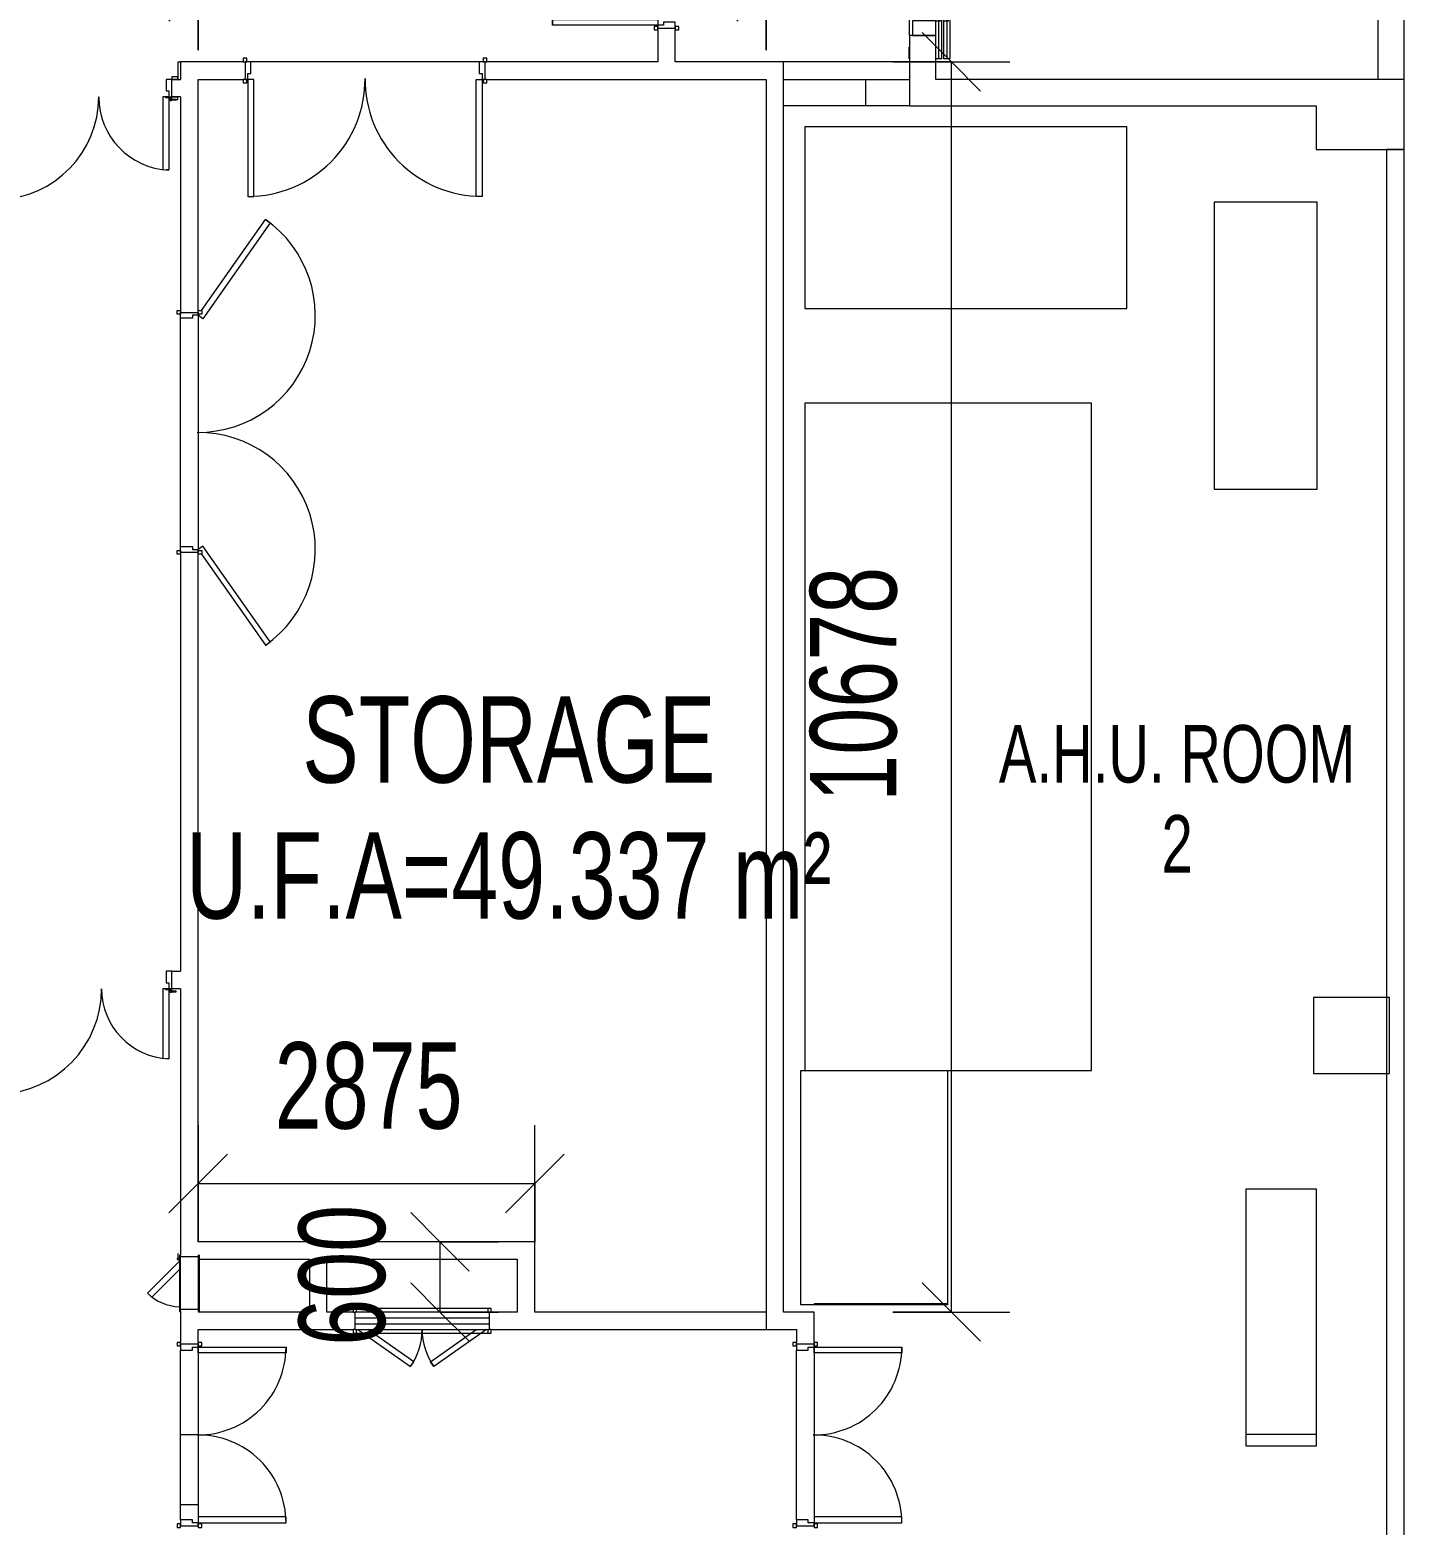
# Model space of a CAD drawing. Header units: millimetres. Extents: x 35540 to 832230, y -10956 to 416550.
# Drawn here: x 225748 to 237485, y 19259 to 32030 of the extents above; entities that cross this region are included whole.
import ezdxf

# ---------------------------------------------------------------- set-up
doc = ezdxf.new("R2010")
doc.units = ezdxf.units.MM
for name, color, linetype, lineweight in [('A-ANNO-DIMS', 211, 'Continuous', 5), ('A-ANNO-DIMS-500', 211, 'Continuous', 5), ('A-AREA-IDEN', 2, 'Continuous', 15), ('A-DOOR', 31, 'Continuous', 5), ('A-DOOR-FRAM', 31, 'Continuous', 15), ('A-FLOR', 192, 'Continuous', 5), ('A-WALL', 113, 'Continuous', 5), ('S-COLS', 52, 'Continuous', 5)]:
    doc.layers.add(name, color=color, linetype=linetype, lineweight=lineweight)
doc.styles.add('Arial', font='arial.ttf', dxfattribs={"width": 0.7, "height": 737.649701})
doc.styles.add('Arial_1', font='arial.ttf', dxfattribs={"width": 0.7, "height": 491.766467})
doc.dimstyles.new('Linear_-_1_5mm_Arial', dxfattribs={"dimscale": 304.8, "dimtxt": 750, "dimasz": 1.64042, "dimexe": 1.64042, "dimexo": 0.0625, "dimgap": 0.82021, "dimtad": 1, "dimdec": 0, "dimzin": 0, "dimdsep": 46, "dimtxsty": 'Arial', "dimblk1": 'OBLIQUE', "dimblk2": 'OBLIQUE', "dimsah": 1, "dimcen": 0.09, "dimadec": 0, "dimazin": 0, "dimtfac": 1, "dimtdec": 4, "dimtix": 1, "dimtmove": 0, "dimatfit": 3, "dimfxl": 1.64042, "dimfxlon": 1, "dimtvp": 1, "dimtolj": 1, "dimtzin": 0, "dimarcsym": 2})

# ---------------------------------------------------------------- blocks, each defined once
blk = doc.blocks.new('M_Double-Uneven - _M51_ 1500 x 2000-16861084-2_F U_F_A_')
at = {"layer": 'A-DOOR', "lineweight": 15}
for p, q in [((26, 75), (26, 950)), ((77, 950), (26, 950)), ((77, 75), (77, 950)), ((-1373, 698), (-1351, 698)), ((-1373, 75), (-1373, 698)), ((-1322, 75), (-1322, 698)), ((-1398, 76), (-1398, -75)), ((-1373, 24), (-1373, 76)), ((-1373, 75), (-1322, 75)), ((-1348, 24), (-1373, 24)), ((-1348, -75), (-1348, 24)), ((77, 75), (26, 75)), ((77, 24), (52, 24)), ((52, 24), (52, -75)), ((77, 76), (77, 24)), ((102, -75), (102, 76)), ((-1398, -75), (-1348, -75)), ((52, -75), (102, -75))]:
    blk.add_line(p, q, dxfattribs=at)
at = {"layer": 'A-DOOR'}
for p, q in [((-1398, 101), (-1436, 101)), ((-1436, 101), (-1436, 96)), ((-1436, 96), (-1398, 96)), ((-1398, 99), (-1398, 76)), ((-1398, 76), (-1345, 76)), ((-1383, 81), (-1383, 99)), ((-1345, 81), (-1383, 81)), ((-1345, 76), (-1345, 81)), ((49, 81), (49, 76)), ((87, 81), (49, 81)), ((49, 76), (102, 76)), ((87, 99), (87, 81)), ((139, 101), (102, 101)), ((102, 76), (102, 99)), ((102, 96), (139, 96)), ((139, 96), (139, 101))]:
    blk.add_line(p, q, dxfattribs=at)
for centre, radius, start, end in [((102, 75), 875, 91.6372, 180), ((-1398, 75), 625, 360, 87.7076), ((-1390, 99), 7.5, 0, 160.5288), ((-1390, 99), 7.5, 0, 180), ((-1390, 99), 2, 0, 180), ((94, 99), 7.5, 19.4712, 180), ((94, 99), 7.5, 360, 180), ((94, 99), 2, 360, 180)]:
    blk.add_arc(centre, radius, start, end, dxfattribs=at)
at = {"layer": 'A-DOOR-FRAM'}
for p, q in [((-1436, 96), (-1448, 96)), ((-1448, 96), (-1448, 76)), ((-1448, 76), (-1398, 76)), ((102, 76), (152, 76)), ((152, 96), (139, 96)), ((152, 76), (152, 96)), ((-1398, -76), (-1448, -76)), ((-1448, -76), (-1448, -96)), ((-1448, -96), (-1398, -96)), ((-1398, -96), (-1398, -76)), ((152, -76), (102, -76)), ((102, -76), (102, -96)), ((102, -96), (152, -96)), ((152, -96), (152, -76))]:
    blk.add_line(p, q, dxfattribs=at)
blk = doc.blocks.new('M_Double-Uneven with panel - _M51_ 2000 x 1500-14686130-2_F U_F_A_')
at = {"layer": 'A-DOOR', "lineweight": 15}
for p, q in [((26, 75), (26, 975)), ((77, 975), (26, 975)), ((77, 75), (77, 975)), ((-1373, 673), (-1352, 673)), ((-1373, 75), (-1373, 673)), ((-1322, 75), (-1322, 673)), ((-1398, 76), (-1398, -75)), ((-1373, 24), (-1373, 76)), ((-1373, 75), (-1322, 75)), ((-1348, 24), (-1373, 24)), ((-1348, -75), (-1348, 24)), ((77, 75), (26, 75)), ((77, 24), (52, 24)), ((52, 24), (52, -75)), ((77, 76), (77, 24)), ((102, -75), (102, 76)), ((-1398, -75), (-1348, -75)), ((52, -75), (102, -75))]:
    blk.add_line(p, q, dxfattribs=at)
at = {"layer": 'A-DOOR'}
for p, q in [((-1398, 101), (-1435, 101)), ((-1435, 101), (-1435, 96)), ((-1435, 96), (-1398, 96)), ((-1398, 99), (-1398, 76)), ((-1398, 76), (-1345, 76)), ((-1383, 81), (-1383, 99)), ((-1345, 81), (-1383, 81)), ((-1345, 76), (-1345, 81)), ((49, 81), (49, 76)), ((87, 81), (49, 81)), ((49, 76), (102, 76)), ((87, 99), (87, 81)), ((139, 101), (102, 101)), ((102, 76), (102, 99)), ((102, 96), (139, 96)), ((139, 96), (139, 101))]:
    blk.add_line(p, q, dxfattribs=at)
for centre, radius, start, end in [((102, 75), 900, 91.5918, 180), ((-1398, 75), 600, 360, 87.612), ((-1390, 99), 7.5, 0, 160.5288), ((-1390, 99), 7.5, 0, 180), ((-1390, 99), 2, 0, 180), ((94, 99), 7.5, 19.4712, 180), ((94, 99), 7.5, 360, 180), ((94, 99), 2, 360, 180)]:
    blk.add_arc(centre, radius, start, end, dxfattribs=at)
blk = doc.blocks.new('DLN-Double Door__X07_ - _M28_1500 x 2000 _WH_-14586925-2_F U_F_A_')
at = {"layer": 'A-DOOR'}
for p, q in [((-700, -75), (-750, -75)), ((-750, -75), (-750, -825)), ((-700, -825), (-700, -75)), ((700, -75), (750, -75)), ((700, -825), (700, -75)), ((750, -75), (750, -825)), ((-750, -825), (-700, -825)), ((750, -825), (700, -825))]:
    blk.add_line(p, q, dxfattribs=at)
for centre, start, end in [((-750, -75), 270, 0.5), ((750, -75), 179.5, 270)]:
    blk.add_arc(centre, 750, start, end, dxfattribs=at)
at = {"layer": 'A-DOOR-FRAM'}
for p, q in [((-760, 105), (-790, 105)), ((-790, 105), (-790, 75)), ((-790, 75), (-760, 75)), ((-725, 75), (-775, 75)), ((-775, 75), (-775, -75)), ((-760, 75), (-760, 105)), ((-725, -25), (-725, 75)), ((725, 75), (725, -25)), ((775, 75), (725, 75)), ((790, 105), (760, 105)), ((760, 105), (760, 75)), ((760, 75), (790, 75)), ((775, -75), (775, 75)), ((790, 75), (790, 105)), ((-760, -75), (-790, -75)), ((-790, -75), (-790, -105)), ((-790, -105), (-760, -105)), ((-775, -75), (-750, -75)), ((-760, -105), (-760, -75)), ((-750, -75), (-750, -25)), ((-750, -25), (-725, -25)), ((725, -25), (750, -25)), ((750, -25), (750, -75)), ((750, -75), (775, -75)), ((790, -75), (760, -75)), ((760, -75), (760, -105)), ((760, -105), (790, -105)), ((790, -105), (790, -75))]:
    blk.add_line(p, q, dxfattribs=at)
blk = doc.blocks.new('DLN-Double Door__X07_ - _M29_2000 x 2200 _WH_-14591846-2_F U_F_A_')
at = {"layer": 'A-DOOR'}
for p, q in [((-950, -75), (-1000, -75)), ((-1000, -75), (-1000, -1075)), ((-950, -1075), (-950, -75)), ((950, -75), (1000, -75)), ((950, -1075), (950, -75)), ((1000, -75), (1000, -1075)), ((-1000, -1075), (-950, -1075)), ((1000, -1075), (950, -1075))]:
    blk.add_line(p, q, dxfattribs=at)
for centre, start, end in [((-1000, -75), 270, 0.5), ((1000, -75), 179.5, 270)]:
    blk.add_arc(centre, 1000, start, end, dxfattribs=at)
at = {"layer": 'A-DOOR-FRAM'}
for p, q in [((-1010, 105), (-1040, 105)), ((-1040, 105), (-1040, 75)), ((-1040, 75), (-1010, 75)), ((-975, 75), (-1025, 75)), ((-1025, 75), (-1025, -75)), ((-1010, 75), (-1010, 105)), ((-975, -25), (-975, 75)), ((975, 75), (975, -25)), ((1025, 75), (975, 75)), ((1040, 105), (1010, 105)), ((1010, 105), (1010, 75)), ((1010, 75), (1040, 75)), ((1025, -75), (1025, 75)), ((1040, 75), (1040, 105)), ((-1010, -75), (-1040, -75)), ((-1040, -75), (-1040, -105)), ((-1040, -105), (-1010, -105)), ((-1025, -75), (-1000, -75)), ((-1010, -105), (-1010, -75)), ((-1000, -75), (-1000, -25)), ((-1000, -25), (-975, -25)), ((975, -25), (1000, -25)), ((1000, -25), (1000, -75)), ((1000, -75), (1025, -75)), ((1040, -75), (1010, -75)), ((1010, -75), (1010, -105)), ((1010, -105), (1040, -105)), ((1040, -105), (1040, -75))]:
    blk.add_line(p, q, dxfattribs=at)
blk = doc.blocks.new('DLN-Double Door__X07_ - _M27y_1500 x 2000 _WH_-16661459-2_F U_F_A_')
at = {"layer": 'A-DOOR'}
for p, q in [((-700, -75), (-750, -75)), ((-750, -75), (-750, -825)), ((-700, -825), (-700, -75)), ((700, -75), (750, -75)), ((700, -825), (700, -75)), ((750, -75), (750, -825)), ((-750, -825), (-700, -825)), ((750, -825), (700, -825))]:
    blk.add_line(p, q, dxfattribs=at)
for centre, start, end in [((-750, -75), 270, 0.5), ((750, -75), 179.5, 270)]:
    blk.add_arc(centre, 750, start, end, dxfattribs=at)
at = {"layer": 'A-DOOR-FRAM'}
for p, q in [((-760, 105), (-790, 105)), ((-790, 105), (-790, 75)), ((-790, 75), (-760, 75)), ((-725, 75), (-775, 75)), ((-775, 75), (-775, -75)), ((-760, 75), (-760, 105)), ((-725, -25), (-725, 75)), ((725, 75), (725, -25)), ((775, 75), (725, 75)), ((790, 105), (760, 105)), ((760, 105), (760, 75)), ((760, 75), (790, 75)), ((775, -75), (775, 75)), ((790, 75), (790, 105)), ((-760, -75), (-790, -75)), ((-790, -75), (-790, -105)), ((-790, -105), (-760, -105)), ((-775, -75), (-750, -75)), ((-760, -105), (-760, -75)), ((-750, -75), (-750, -25)), ((-750, -25), (-725, -25)), ((725, -25), (750, -25)), ((750, -25), (750, -75)), ((750, -75), (775, -75)), ((790, -75), (760, -75)), ((760, -75), (760, -105)), ((760, -105), (790, -105)), ((790, -105), (790, -75))]:
    blk.add_line(p, q, dxfattribs=at)
blk = doc.blocks.new('DLN-Lift Door - Lift Door - 1750 x 2800 _SO_ WH_-15175525-2_F U_F_A_')
at = {"layer": 'A-DOOR'}
for p, q in [((-1075, 114.5), (-975, 114.5)), ((-1075, 114.5), (-1075, 112.5)), ((-975, 112.5), (-975, 114.5)), ((-1075, -162.5), (-1075, -112.5)), ((-1075, -112.5), (0, -112.5)), ((-750, -112.5), (-750, -152.5)), ((-487.5, -112.5), (-487.5, -152.5)), ((0, -162.5), (0, -112.5)), ((0, -112.5), (1075, -112.5)), ((0, -112.5), (0, -162.5)), ((487.5, -112.5), (487.5, -152.5)), ((750, -112.5), (750, -152.5)), ((1075, -112.5), (1075, -162.5)), ((-1075, -137.5), (1075, -137.5)), ((0, -162.5), (-1075, -162.5)), ((-1075, -232.5), (-1075, -182.5)), ((-1075, -182.5), (-487.5, -182.5)), ((1075, -207.5), (-1075, -207.5)), ((0, -232.5), (-1075, -232.5)), ((-750, -152.5), (-740, -152.5)), ((-750, -182.5), (-750, -222.5)), ((-750, -222.5), (-740, -222.5)), ((-740, -152.5), (-740, -162.5)), ((-740, -222.5), (-740, -232.5)), ((-497.5, -152.5), (-497.5, -162.5)), ((-497.5, -152.5), (-487.5, -152.5)), ((-497.5, -222.5), (-497.5, -232.5)), ((-497.5, -222.5), (-487.5, -222.5)), ((-487.5, -182.5), (-487.5, -222.5)), ((-487.5, -202.5), (487.5, -202.5)), ((1075, -162.5), (0, -162.5)), ((0, -232.5), (0, -182.5)), ((0, -182.5), (0, -232.5)), ((1075, -232.5), (0, -232.5)), ((497.5, -152.5), (487.5, -152.5)), ((487.5, -182.5), (487.5, -222.5)), ((487.5, -182.5), (1075, -182.5)), ((497.5, -222.5), (487.5, -222.5)), ((497.5, -152.5), (497.5, -162.5)), ((497.5, -222.5), (497.5, -232.5)), ((740, -152.5), (740, -162.5)), ((750, -152.5), (740, -152.5)), ((740, -222.5), (740, -232.5)), ((750, -222.5), (740, -222.5)), ((750, -182.5), (750, -222.5)), ((1075, -182.5), (1075, -232.5))]:
    blk.add_line(p, q, dxfattribs=at)
at = {"layer": 'A-DOOR', "lineweight": 15}
for p, q in [((-750, 87.5), (-875, 87.5)), ((-875, 87.5), (-875, -112.5)), ((-750, -112.5), (-750, 87.5)), ((875, 87.5), (750, 87.5)), ((750, 87.5), (750, -112.5)), ((875, -112.5), (875, 87.5)), ((-875, -112.5), (-750, -112.5)), ((750, -112.5), (875, -112.5))]:
    blk.add_line(p, q, dxfattribs=at)
blk = doc.blocks.new('DLN-Double Door__X08_ - _M34_ 1800 x 2000 _WH_-14591847-2_F U_F_A_')
at = {"layer": 'A-DOOR'}
for p, q in [((-850, -75), (-900, -75)), ((-900, -75), (-900, -975)), ((-850, -975), (-850, -75)), ((850, -75), (900, -75)), ((850, -975), (850, -75)), ((900, -75), (900, -975)), ((-900, -975), (-850, -975)), ((900, -975), (850, -975))]:
    blk.add_line(p, q, dxfattribs=at)
for centre, start, end in [((-900, -75), 270, 0.5), ((900, -75), 179.5, 270)]:
    blk.add_arc(centre, 900, start, end, dxfattribs=at)
at = {"layer": 'A-DOOR-FRAM'}
for p, q in [((-910, 105), (-940, 105)), ((-940, 105), (-940, 75)), ((-940, 75), (-910, 75)), ((-875, 75), (-925, 75)), ((-925, 75), (-925, -75)), ((-910, 75), (-910, 105)), ((-875, -25), (-875, 75)), ((875, 75), (875, -25)), ((925, 75), (875, 75)), ((940, 105), (910, 105)), ((910, 105), (910, 75)), ((910, 75), (940, 75)), ((925, -75), (925, 75)), ((940, 75), (940, 105)), ((-910, -75), (-940, -75)), ((-940, -75), (-940, -105)), ((-940, -105), (-910, -105)), ((-925, -75), (-900, -75)), ((-910, -105), (-910, -75)), ((-900, -75), (-900, -25)), ((-900, -25), (-875, -25)), ((875, -25), (900, -25)), ((900, -25), (900, -75)), ((900, -75), (925, -75)), ((940, -75), (910, -75)), ((910, -75), (910, -105)), ((910, -105), (940, -105)), ((940, -105), (940, -75))]:
    blk.add_line(p, q, dxfattribs=at)
blk = doc.blocks.new('DLN-Double Door__X07_ - _M49_ 2000 x 2000 _WH_-14686135-2_F U_F_A_')
at = {"layer": 'A-DOOR'}
for p, q in [((-1819, 649), (-1790, 690)), ((-1040, 103), (-1819, 649)), ((-1790, 690), (-971, 116)), ((1790, 690), (971, 116)), ((1040, 103), (1819, 649)), ((1819, 649), (1790, 690)), ((-1000, 75), (-1010, 82)), ((-971, 116), (-1000, 75)), ((971, 116), (1000, 75)), ((1000, 75), (1010, 82))]:
    blk.add_line(p, q, dxfattribs=at)
for centre, start, end in [((-1000, 75), 359.5, 145), ((1000, 75), 35, 180.5)]:
    blk.add_arc(centre, 1000, start, end, dxfattribs=at)
at = {"layer": 'A-DOOR-FRAM'}
for p, q in [((-1040, 105), (-1010, 105)), ((-1040, 75), (-1040, 105)), ((-1010, 75), (-1040, 75)), ((-1025, 75), (-1000, 75)), ((-1025, -75), (-1025, 75)), ((-1010, 105), (-1010, 75)), ((-1000, 75), (-1000, 25)), ((-1000, 25), (-975, 25)), ((-975, 25), (-975, -75)), ((975, 25), (1000, 25)), ((975, -75), (975, 25)), ((1000, 75), (1025, 75)), ((1000, 25), (1000, 75)), ((1010, 75), (1010, 105)), ((1010, 105), (1040, 105)), ((1040, 75), (1010, 75)), ((1025, 75), (1025, -75)), ((1040, 105), (1040, 75)), ((-1040, -75), (-1010, -75)), ((-1040, -105), (-1040, -75)), ((-1010, -105), (-1040, -105)), ((-975, -75), (-1025, -75)), ((-1010, -75), (-1010, -105)), ((1025, -75), (975, -75)), ((1010, -105), (1010, -75)), ((1010, -75), (1040, -75)), ((1040, -105), (1010, -105)), ((1040, -75), (1040, -105))]:
    blk.add_line(p, q, dxfattribs=at)
blk = doc.blocks.new('DLN-Double Door-AP - _AP09_ 1100 x 2100 _WH_-10331324-2_F U_F_A_')
at = {"layer": 'A-DOOR'}
for p, q in [((575, 75), (-575, 75)), ((-575, 75), (-575, 25)), ((-575, 25), (-575, -25)), ((-575, 25), (575, 25)), ((575, 25), (575, 75)), ((575, -25), (575, 25)), ((-575, -25), (-575, -75)), ((-575, -25), (575, -25)), ((-575, -75), (575, -75)), ((-550, -75), (-99, -390)), ((-71, -350), (-463, -75)), ((71, -350), (463, -75)), ((550, -75), (99, -390)), ((575, -75), (575, -25)), ((-99, -390), (-71, -350)), ((99, -390), (71, -350))]:
    blk.add_line(p, q, dxfattribs=at)
for centre, start, end in [((-550, -75), 325, 359.9926), ((550, -75), 180.0074, 215)]:
    blk.add_arc(centre, 550, start, end, dxfattribs=at)
at = {"layer": 'A-DOOR-FRAM'}
for p, q in [((-560, 105), (-590, 105)), ((-590, 105), (-590, 75)), ((-590, 75), (-575, 75)), ((-560, 75), (-560, 105)), ((560, 105), (560, 75)), ((590, 105), (560, 105)), ((575, 75), (590, 75)), ((590, 75), (590, 105)), ((-575, -75), (-590, -75)), ((-590, -75), (-590, -105)), ((-590, -105), (-560, -105)), ((-560, -105), (-560, -75)), ((560, -75), (560, -105)), ((560, -105), (590, -105)), ((590, -75), (575, -75)), ((590, -105), (590, -75))]:
    blk.add_line(p, q, dxfattribs=at)
at = {"layer": 'A-DOOR-FRAM', "lineweight": 5}
for p, q in [((560, 105), (-560, 105)), ((-560, -105), (560, -105))]:
    blk.add_line(p, q, dxfattribs=at)
blk = doc.blocks.new('DLN-Access Panel__AP01_ - _AP01_ 400 x 1100 _WH_-13776948-2_F U_F_A_')
at = {"layer": 'A-DOOR'}
for p, q in [((-240, 75), (-240, 85)), ((240, 85), (-240, 85)), ((-240, 75), (240, 75)), ((240, 75), (240, 85)), ((-215, -95), (-253, -95)), ((-253, -95), (-253, -100)), ((-253, -100), (-215, -100)), ((-240, -85), (-240, -75)), ((240, -75), (-240, -75)), ((-240, -85), (240, -85)), ((-215, -85), (-215, -97)), ((-200, -97), (-200, -85)), ((-190, -85), (83, -358)), ((118, -322), (-119, -85)), ((240, -85), (240, -75)), ((83, -358), (118, -322))]:
    blk.add_line(p, q, dxfattribs=at)
for centre, radius, start, end in [((-208, -97), 7.5, 199.4712, 360), ((-208, -97), 7.5, 180, 0), ((-208, -97), 7.5, 199.4712, 360), ((-208, -97), 7.5, 195, 0), ((-208, -97), 2, 180, 360), ((-208, -97), 2, 180, 360), ((-200, -75), 400, 315, 358.5193)]:
    blk.add_arc(centre, radius, start, end, dxfattribs=at)
at = {"layer": 'A-DOOR-FRAM', "lineweight": 5}
for p, q in [((-225, 75), (-225, -75)), ((225, 75), (225, -75))]:
    blk.add_line(p, q, dxfattribs=at)
blk = doc.blocks.new('DIMBLOCK96-2_F U_F_A_')
at = {"layer": 'A-ANNO-DIMS-500'}
for p, q in [((227185, 31856), (227185, 32856)), ((232035, 31856), (232035, 32856)), ((227185, 32356), (227435, 32606)), ((232035, 32356), (232285, 32606)), ((227185, 32356), (226935, 32106)), ((227185, 32356), (232035, 32356)), ((227185, 32356), (227185, 31856)), ((232035, 32356), (231785, 32106)), ((232035, 32356), (232035, 31856))]:
    blk.add_line(p, q, dxfattribs=at)
at = {"layer": 'A-ANNO-DIMS-500', "color": 0, "insert": (228826, 33563), "char_height": 737.6, "width": 1883.08, "attachment_point": 1, "line_spacing_factor": 0.938532, "style": 'Arial'}
blk.add_mtext('4850', dxfattribs=at)
blk = doc.blocks.new('_Oblique')
at = {"color": 0, "linetype": 'ByBlock', "lineweight": -2}
blk.add_line((-0.5, -0.5), (0.5, 0.5), dxfattribs=at)
blk = doc.blocks.new('DIMBLOCK97-2_F U_F_A_')
at = {"layer": 'A-ANNO-DIMS-500'}
for p, q in [((233618, 31757), (233368, 32007)), ((233118, 31757), (234118, 31757)), ((233618, 31757), (233118, 31757)), ((233618, 21079), (233618, 31757)), ((233618, 31757), (233868, 31507)), ((233618, 21079), (233368, 21329)), ((233118, 21079), (234118, 21079)), ((233618, 21079), (233118, 21079)), ((233618, 21079), (233868, 20829))]:
    blk.add_line(p, q, dxfattribs=at)
at = {"layer": 'A-ANNO-DIMS-500', "color": 0, "insert": (232411, 25438), "char_height": 737.6, "width": 2353.85, "attachment_point": 1, "rotation": 90, "line_spacing_factor": 0.938532, "style": 'Arial'}
blk.add_mtext('10678', dxfattribs=at)
blk = doc.blocks.new('DIMBLOCK98-2_F U_F_A_')
at = {"layer": 'A-ANNO-DIMS-500'}
for p, q in [((229250, 21679), (229000, 21929)), ((229750, 21679), (228750, 21679)), ((229250, 21679), (229250, 21079)), ((229250, 21679), (229500, 21429)), ((229250, 21679), (229750, 21679)), ((229250, 21079), (229000, 21329)), ((229750, 21079), (228750, 21079)), ((229250, 21079), (229500, 20829)), ((229250, 21079), (229750, 21079))]:
    blk.add_line(p, q, dxfattribs=at)
at = {"layer": 'A-ANNO-DIMS-500', "color": 0, "insert": (228043, 20791), "char_height": 737.6, "width": 1412.31, "attachment_point": 1, "rotation": 90, "line_spacing_factor": 0.938532, "style": 'Arial'}
blk.add_mtext('600', dxfattribs=at)
blk = doc.blocks.new('DIMBLOCK99-2_F U_F_A_')
at = {"layer": 'A-ANNO-DIMS-500'}
for p, q in [((227185, 22676), (227185, 21676)), ((227185, 22176), (227185, 22676)), ((230060, 21676), (230060, 22676)), ((227185, 22176), (227435, 22426)), ((230060, 22176), (230310, 22426)), ((227185, 22176), (226935, 21926)), ((227185, 22176), (230060, 22176)), ((230060, 22176), (229810, 21926)), ((230060, 22176), (230060, 21676))]:
    blk.add_line(p, q, dxfattribs=at)
at = {"layer": 'A-ANNO-DIMS-500', "color": 0, "insert": (227838, 23383), "char_height": 737.6, "width": 1883.08, "attachment_point": 1, "line_spacing_factor": 0.938532, "style": 'Arial'}
blk.add_mtext('2875', dxfattribs=at)

msp = doc.modelspace()

# ---------------------------------------------------------------- linework, layer by layer
at = {"layer": 'A-FLOR'}
for p, q in [((233260.1, 31982.5), (233260.1, 33732.5)), ((227015.1, 31607.5), (227015.1, 31757.5)), ((227015.1, 31757.5), (227035.1, 31757.5)), ((229585.1, 31757.5), (227635.1, 31757.5)), ((226960.1, 31607.5), (227035.1, 31607.5)), ((232885.1, 31607.5), (232885.1, 31382.5)), ((227035.1, 31457.5), (226960.1, 31457.5)), ((233260.1, 31382.5), (232185.1, 31382.5)), ((235116.1, 31201.5), (232366.1, 31201.5)), ((232366.1, 31201.5), (232366.1, 29651.5)), ((235116.1, 29651.5), (235116.1, 31201.5)), ((236742.1, 30557.5), (235862.1, 30557.5)), ((235862.1, 30557.5), (235862.1, 28107.5)), ((236742.1, 28107.5), (236742.1, 30557.5)), ((232366.1, 29651.5), (235116.1, 29651.5)), ((227035.1, 27617.5), (227035.1, 29567.5)), ((227185.1, 29592.5), (227185.1, 27592.5)), ((234816.1, 28840.8), (232366.1, 28840.8)), ((232366.1, 28840.8), (232366.1, 23140.8)), ((234816.1, 23140.8), (234816.1, 28840.8)), ((235862.1, 28107.5), (236742.1, 28107.5)), ((226960.1, 23990.8), (227035.1, 23990.8)), ((227035.1, 23840.8), (226960.1, 23840.8)), ((232331.1, 21140.8), (232331.1, 23140.8)), ((232331.1, 23140.8), (234816.1, 23140.8)), ((233585.1, 23140.8), (233585.1, 21140.8)), ((236135.1, 19932.3), (236135.1, 22132.3)), ((236135.1, 22132.3), (236735.1, 22132.3)), ((236735.1, 22132.3), (236735.1, 19932.3)), ((233585.1, 21140.8), (232331.1, 21140.8)), ((233585.1, 21149.5), (232445.1, 21149.5)), ((232445.1, 21149.5), (232445.1, 21140.8)), ((227035.1, 19304.2), (227035.1, 20754.2)), ((227185.1, 20779.2), (227185.1, 19279.2)), ((227035.1, 20032.8), (227185.1, 20032.8)), ((236735.1, 20032.8), (236135.1, 20032.8)), ((236735.1, 19932.3), (236135.1, 19932.3)), ((227185.1, 19432.8), (227035.1, 19432.8))]:
    msp.add_line(p, q, dxfattribs=at)
at = {"layer": 'A-WALL', "color": 253, "lineweight": 20}
for p, q in [((237485.1, 31607.5), (237485.1, 34332.5)), ((237260.1, 34107.5), (237260.1, 31607.5)), ((237260.1, 31607.5), (236735.1, 31607.5)), ((237485.1, 31007.5), (237485.1, 31607.5)), ((236735.1, 31382.5), (236735.1, 31007.5)), ((236735.1, 31007.5), (237485.1, 31007.5))]:
    msp.add_line(p, q, dxfattribs=at)
at = {"layer": 'A-WALL', "lineweight": 18}
for p, q in [((231110.1, 32030), (231110.1, 31757.5)), ((231260.1, 31757.5), (231260.1, 32030)), ((233485.1, 31982.5), (233260.1, 31982.5)), ((233260.1, 31982.5), (233260.1, 31382.5)), ((233485.1, 31607.5), (233485.1, 31982.5)), ((227035.1, 31757.5), (227035.1, 31607.5)), ((227570.1, 31757.5), (227035.1, 31757.5)), ((231110.1, 31757.5), (229650.1, 31757.5)), ((233260.1, 31757.5), (231260.1, 31757.5)), ((232185.1, 21079.2), (232185.1, 31757.5)), ((227185.1, 29632.5), (227185.1, 31607.5)), ((227185.1, 31607.5), (227570.1, 31607.5)), ((229650.1, 31607.5), (232035.1, 31607.5)), ((232035.1, 31607.5), (232035.1, 20929.2)), ((232185.1, 31607.5), (233260.1, 31607.5)), ((236735.1, 31607.5), (233485.1, 31607.5)), ((227035.1, 31457.5), (227035.1, 29632.5)), ((233260.1, 31382.5), (236735.1, 31382.5)), ((237335.1, 31007.5), (237335.1, 7857.5)), ((237485.1, 31007.5), (237335.1, 31007.5)), ((237485.1, 7707.5), (237485.1, 31007.5)), ((227035.1, 27552.5), (227035.1, 23990.8)), ((227185.1, 21679.2), (227185.1, 27552.5)), ((227035.1, 23840.8), (227035.1, 21564.2)), ((230060.1, 21679.2), (227185.1, 21679.2)), ((230060.1, 21079.2), (230060.1, 21679.2)), ((227195.1, 21529.2), (228135.1, 21529.2)), ((228135.1, 21529.2), (228135.1, 21079.2)), ((228285.1, 21529.2), (229910.1, 21529.2)), ((228285.1, 21079.2), (228285.1, 21529.2)), ((229910.1, 21529.2), (229910.1, 21079.2)), ((227035.1, 21084.2), (227035.1, 20819.2)), ((228135.1, 21079.2), (227185.1, 21079.2)), ((228507.6, 21079.2), (228285.1, 21079.2)), ((229910.1, 21079.2), (229687.6, 21079.2)), ((232035.1, 21079.2), (230060.1, 21079.2)), ((232445.1, 21079.2), (232185.1, 21079.2)), ((232445.1, 20819.2), (232445.1, 21079.2)), ((227185.1, 20819.2), (227185.1, 20929.2)), ((227185.1, 20929.2), (228507.6, 20929.2)), ((229687.6, 20929.2), (232295.1, 20929.2)), ((232295.1, 20929.2), (232295.1, 20819.2))]:
    msp.add_line(p, q, dxfattribs=at)
at = {"layer": 'A-WALL'}
for p, q in [((232295.1, 19304.2), (232295.1, 20754.2)), ((232445.1, 20779.2), (232445.1, 19279.2))]:
    msp.add_line(p, q, dxfattribs=at)
at = {"layer": 'S-COLS', "color": 9}
msp.add_line((237485.1, 31607.5), (237260.1, 31607.5), dxfattribs=at)
at = {"layer": 'S-COLS', "color": 253, "lineweight": 20}
for p, q in [((237360.1, 23765.8), (236710.1, 23765.8)), ((236710.1, 23765.8), (236710.1, 23115.8)), ((237360.1, 23115.8), (237360.1, 23765.8)), ((236710.1, 23115.8), (237360.1, 23115.8))]:
    msp.add_line(p, q, dxfattribs=at)

# ---------------------------------------------------------------- block references
at = {"layer": 'A-DOOR'}
for name, p, rotation in [('DLN-Double Door__X08_ - _M34_ 1800 x 2000 _WH_-14591847-2_F U_F_A_', (231185.1, 32970), 270), ('DLN-Lift Door - Lift Door - 1750 x 2800 _SO_ WH_-15175525-2_F U_F_A_', (233372.6, 32857.5), 89.99999999999997), ('M_Double-Uneven - _M51_ 1500 x 2000-16861084-2_F U_F_A_', (225562.1, 31532.5), 180), ('DLN-Double Door__X07_ - _M49_ 2000 x 2000 _WH_-14686135-2_F U_F_A_', (227110.1, 28592.5), 270), ('M_Double-Uneven with panel - _M51_ 2000 x 1500-14686130-2_F U_F_A_', (225562.1, 23915.8), 180), ('DLN-Access Panel__AP01_ - _AP01_ 400 x 1100 _WH_-13776948-2_F U_F_A_', (227110.1, 21324.2), 270), ('DLN-Double Door__X07_ - _M28_1500 x 2000 _WH_-14586925-2_F U_F_A_', (227110.1, 20029.2), 90), ('DLN-Double Door__X07_ - _M27y_1500 x 2000 _WH_-16661459-2_F U_F_A_', (232370.1, 20029.2), 89.99999999999997)]:
    msp.add_blockref(name, p, dxfattribs=dict(at, rotation=rotation))
for name, p in [('DLN-Double Door__X07_ - _M29_2000 x 2200 _WH_-14591846-2_F U_F_A_', (228610.1, 31682.5)), ('DLN-Double Door-AP - _AP09_ 1100 x 2100 _WH_-10331324-2_F U_F_A_', (229097.6, 21004.2))]:
    msp.add_blockref(name, p, dxfattribs=at)

# ---------------------------------------------------------------- texts
at = {"layer": 'A-AREA-IDEN', "lineweight": 5, "attachment_point": 2, "line_spacing_factor": 0.938532}
for s, insert, char_height, width, style in [('STORAGE', (229837.8, 26338.4), 737.65, 4167, 'Arial'), ('A.H.U. ROOM\\P2', (235546.7, 26093.1), 491.766, 3588, 'Arial_1'), ('U.F.A=49.337 m²', (229837.8, 25176.8), 737.65, 6507, 'Arial')]:
    msp.add_mtext(s, dxfattribs=dict(at, insert=insert, char_height=char_height, width=width, style=style))

# ---------------------------------------------------------------- dimensions: what is measured, and where the dimension line sits
at = {"layer": 'A-ANNO-DIMS'}
for base, p1, p2, override, picture, middle in [((232035.1, 32355.7), (227185.1, 31855.7), (232035.1, 31855.7), {"dimpost": '<>', "dimfxl": 4849.999998}, 'DIMBLOCK96-2_F U_F_A_', (229610.1, 32982.3)), ((230060.1, 22175.9), (227185.1, 22675.9), (230060.1, 21675.9), {"dimpost": '<>', "dimfxl": 3043.948914}, 'DIMBLOCK99-2_F U_F_A_', (228622.6, 22802.5))]:
    dim = msp.add_linear_dim(base=base, p1=p1, p2=p2, dimstyle='Linear_-_1_5mm_Arial', override=override, dxfattribs=at)
    dim.commit()
    dim.dimension.update_dxf_attribs({"geometry": picture, "text_midpoint": middle})
for base, p1, p2, override, picture, middle in [((233618.3, 31757.5), (233118.3, 21079.2), (233118.3, 31757.5), {"dimpost": '<>', "dimfxl": 10678.333354}, 'DIMBLOCK97-2_F U_F_A_', (232991.7, 26418.3)), ((229250.2, 21079.2), (229750.2, 21679.2), (229750.2, 21079.2), {"dimpost": '<>', "dimfxl": 600}, 'DIMBLOCK98-2_F U_F_A_', (228623.6, 21379.2))]:
    dim = msp.add_linear_dim(base=base, p1=p1, p2=p2, angle=90, dimstyle='Linear_-_1_5mm_Arial', override=override, dxfattribs=at)
    dim.commit()
    dim.dimension.update_dxf_attribs({"geometry": picture, "text_midpoint": middle})

doc.saveas('drawing.dxf')
